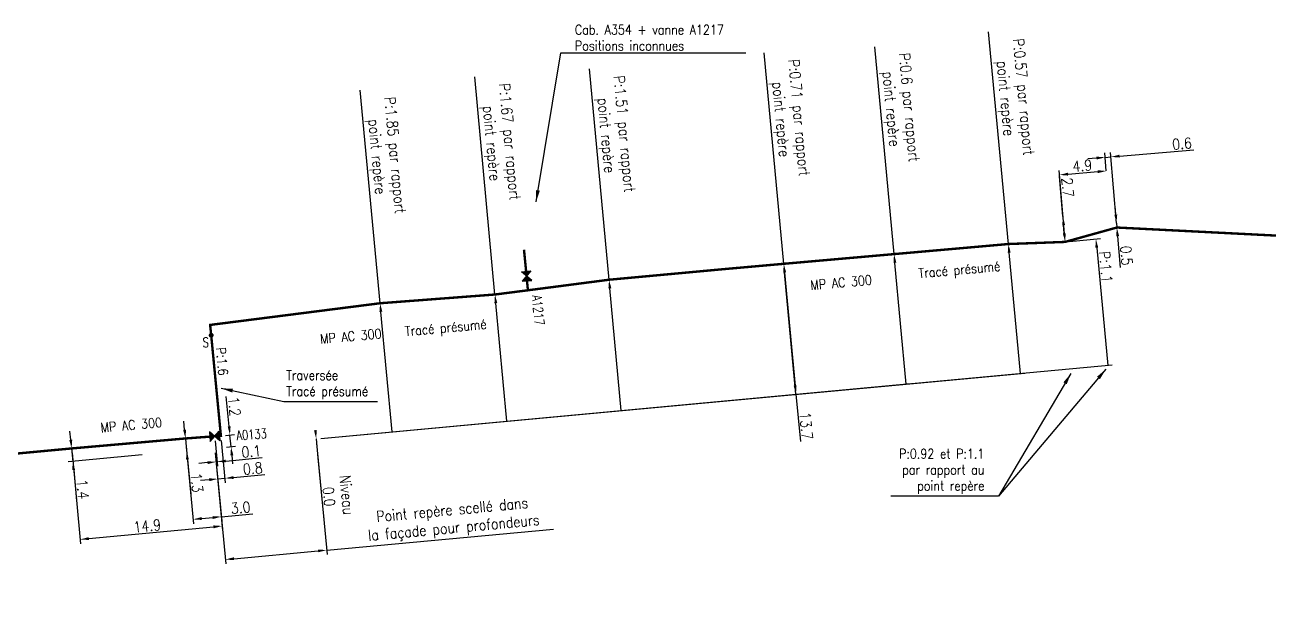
# Model space of a CAD drawing. Header units: millimetres. Extents: x 185000 to 186031, y 127990 to 129000.
# Drawn here: x 185300.5 to 185430.1, y 128913.5 to 128972.8 of the extents above; entities that cross this region are included whole.
import ezdxf
from ezdxf.enums import TextEntityAlignment as Align

# ---------------------------------------------------------------- set-up
doc = ezdxf.new("R2010")
doc.units = ezdxf.units.MM
doc.header["$PDMODE"] = 34
doc.linetypes.add('L_25_PE', pattern=[2000, 1000, 1000])
doc.layers.get('0').update_dxf_attribs({"linetype": 'CONTINUOUS'})
doc.layers.get('DEFPOINTS').update_dxf_attribs({"linetype": 'CONTINUOUS'})
doc.layers.add('G_120', color=4, linetype='CONTINUOUS')
doc.layers.add('G_300', color=7, linetype='CONTINUOUS')
doc.styles.add('G_ROMANS', font='ROMANS.SHX', dxfattribs={"width": 0.75})
doc.styles.get("Standard").update_dxf_attribs({"font": 'romans.shx', "width": 0.85})
doc.linetypes.add('G_typB_AP', pattern='A,5,-0.3,["o",Standard,S=1.5,R=0,X=0,Y=-0.5],-1.65', length=6.95)
doc.dimstyles.get("Standard").update_dxf_attribs({"dimtxt": 1.5, "dimasz": 1.2, "dimexe": 0.625, "dimexo": 0.625, "dimgap": 0.25, "dimtad": 1, "dimdec": 1, "dimzin": 0, "dimdsep": 46, "dimtxsty": 'Standard', "dimcen": -0.5, "dimadec": 0, "dimazin": 0, "dimtfac": 1, "dimtdec": 1, "dimtmove": 0, "dimatfit": 3, "dimfxl": 0, "dimtolj": 1, "dimtzin": 0, "dimarcsym": 0})

# ---------------------------------------------------------------- blocks, each defined once
blk = doc.blocks.new('G_300_04')
at = {"linetype": 'Continuous'}
h = blk.add_hatch(color=0, dxfattribs=at)
h.paths.add_polyline_path([(-0.5, 0.5), (-0.5, -0.5), (0, 0)])
h.paths.add_polyline_path([(0.5, 0.5), (0, 0), (0.5, -0.5)])
at = {"color": 0, "linetype": 'Continuous', "flags": 128}
blk.add_lwpolyline([(-0.5, -0.5), (0.5, 0.5), (0.5, -0.5), (-0.5, 0.5)], close=True, dxfattribs=at)
at = {"color": 0, "linetype": 'Continuous', "width": 0.75}
blk.add_attdef('NUM', text='', height=1, dxfattribs=at).set_placement((0, 1.78), align=Align.MIDDLE_CENTER)
at = {"color": 0, "linetype": 'Continuous', "width": 0.75, "flags": 3}
for tag, p in [('DEF_LEG', (0, -5)), ('DEF_COUP', (0, -7.5)), ('DEF_TYPE', (0, -10))]:
    blk.add_attdef(tag, text='', height=1.2, dxfattribs=at).set_placement(p, align=Align.MIDDLE)
blk = doc.blocks.new('G_300_11')
at = {"color": 0, "linetype": 'Continuous', "const_width": 0.248, "flags": 128}
blk.add_lwpolyline([(-0.13, 0, 1), (0.13, 0, 1)], format="xyb", close=True, dxfattribs=at)
at = {"linetype": 'Continuous', "style": 'G_ROMANS', "width": 0.75}
blk.add_attdef('S', text='', height=1, dxfattribs=at).set_placement((0, 1.35), align=Align.MIDDLE_CENTER)
at = {"color": 0, "linetype": 'Continuous', "width": 0.75, "flags": 3}
for tag, p in [('DEF_LEG', (0, -5)), ('DEF_COUP', (0, -7.5)), ('DEF_TYPE', (0, -10))]:
    blk.add_attdef(tag, text='', height=1.2, dxfattribs=at).set_placement(p, align=Align.MIDDLE)
blk = doc.blocks.new('*D117')
at = {"layer": 'DEFPOINTS', "color": 0, "linetype": 'Continuous', "transparency": 16777216}
for p in [(185320.91, 128929.97), (185320.28, 128928.69), (185320.58, 128925.48)]:
    blk.add_point(p, dxfattribs=at)
at = {"layer": 'G_120', "color": 0, "linetype": 'Continuous', "lineweight": -2, "transparency": 16777216}
for p, q in [((185320.95, 128929.5), (185321.37, 128925.08)), ((185320.32, 128928.22), (185320.62, 128925.01)), ((185319.68, 128925.4), (185318.79, 128925.31)), ((185320.58, 128925.48), (185321.33, 128925.55)), ((185322.22, 128925.63), (185325.49, 128925.93))]:
    blk.add_line(p, q, dxfattribs=at)
at = {"layer": 'G_120', "color": 0, "linetype": 'Continuous', "transparency": 16777216}
for points in [[(185319.67, 128925.55), (185319.7, 128925.25), (185320.58, 128925.48)], [(185322.21, 128925.78), (185322.24, 128925.48), (185321.33, 128925.55)]]:
    blk.add_solid(points, dxfattribs=at)
at = {"layer": 'G_120', "color": 0, "linetype": 'Continuous', "transparency": 16777216, "insert": (185324.23, 128926.57), "char_height": 1.125, "attachment_point": 5, "rotation": 5.3065}
blk.add_mtext('\\A1;0.8', dxfattribs=at)
blk = doc.blocks.new('*D118')
at = {"layer": 'DEFPOINTS', "color": 0, "linetype": 'Continuous', "transparency": 16777216}
for p in [(185317.22, 128929.7), (185320.28, 128928.69), (185320.95, 128921.55)]:
    blk.add_point(p, dxfattribs=at)
at = {"layer": 'G_120', "color": 0, "linetype": 'Continuous', "lineweight": -2, "transparency": 16777216}
for p, q in [((185317.26, 128929.24), (185318.06, 128920.8)), ((185320.32, 128928.22), (185321, 128921.08)), ((185318.91, 128921.36), (185320.06, 128921.46)), ((185320.95, 128921.55), (185324.22, 128921.86))]:
    blk.add_line(p, q, dxfattribs=at)
at = {"layer": 'G_120', "color": 0, "linetype": 'Continuous', "transparency": 16777216}
for points in [[(185318.9, 128921.51), (185318.92, 128921.21), (185318.01, 128921.27)], [(185320.04, 128921.61), (185320.07, 128921.31), (185320.95, 128921.55)]]:
    blk.add_solid(points, dxfattribs=at)
at = {"layer": 'G_120', "color": 0, "linetype": 'Continuous', "transparency": 16777216, "insert": (185322.96, 128922.49), "char_height": 1.125, "attachment_point": 5, "rotation": 5.395}
blk.add_mtext('\\A1;3.0', dxfattribs=at)
blk = doc.blocks.new('*D119')
at = {"layer": 'DEFPOINTS', "color": 0, "linetype": 'Continuous', "transparency": 16777216}
for p in [(185320.91, 128929.97), (185321.02, 128928.76), (185321.97, 128928.84)]:
    blk.add_point(p, dxfattribs=at)
at = {"layer": 'G_120', "color": 0, "linetype": 'Continuous', "lineweight": -2, "transparency": 16777216}
for p, q in [((185321.77, 128930.96), (185321.47, 128934.08)), ((185321.38, 128930.01), (185322.32, 128930.1)), ((185321.97, 128928.84), (185321.85, 128930.06)), ((185321.49, 128928.8), (185322.43, 128928.89)), ((185322.05, 128927.95), (185322.13, 128927.05))]:
    blk.add_line(p, q, dxfattribs=at)
at = {"layer": 'G_120', "color": 0, "linetype": 'Continuous', "transparency": 16777216}
for points in [[(185321.92, 128930.97), (185321.62, 128930.94), (185321.85, 128930.06)], [(185322.2, 128927.96), (185321.9, 128927.93), (185321.97, 128928.84)]]:
    blk.add_solid(points, dxfattribs=at)
at = {"layer": 'G_120', "color": 0, "linetype": 'Continuous', "transparency": 16777216, "insert": (185322.32, 128933.04), "char_height": 1.125, "attachment_point": 5, "rotation": 275.395}
blk.add_mtext('\\A1;1.2', dxfattribs=at)
blk = doc.blocks.new('*D120')
at = {"layer": 'DEFPOINTS', "color": 0, "linetype": 'Continuous', "transparency": 16777216}
for p in [(185317.22, 128929.7), (185317.34, 128928.41), (185317.34, 128928.41)]:
    blk.add_point(p, dxfattribs=at)
at = {"layer": 'G_120', "color": 0, "linetype": 'Continuous', "lineweight": -2, "transparency": 16777216}
for p, q in [((185317.13, 128930.6), (185317.05, 128931.5)), ((185317.22, 128929.7), (185317.34, 128928.41)), ((185317.43, 128927.51), (185317.77, 128923.9))]:
    blk.add_line(p, q, dxfattribs=at)
at = {"layer": 'G_120', "color": 0, "linetype": 'Continuous', "transparency": 16777216}
for points in [[(185317.28, 128930.61), (185316.98, 128930.59), (185317.22, 128929.7)], [(185317.57, 128927.53), (185317.28, 128927.5), (185317.34, 128928.41)]]:
    blk.add_solid(points, dxfattribs=at)
at = {"layer": 'G_120', "color": 0, "linetype": 'Continuous', "transparency": 16777216, "insert": (185318.41, 128925.09), "char_height": 1.125, "attachment_point": 5, "rotation": 275.395}
blk.add_mtext('\\A1;1.3', dxfattribs=at)
blk = doc.blocks.new('*D121')
at = {"layer": 'DEFPOINTS', "color": 0, "linetype": 'Continuous', "transparency": 16777216}
for p in [(185413.1, 128957.57), (185413.14, 128957.13), (185408.81, 128950.18)]:
    blk.add_point(p, dxfattribs=at)
at = {"layer": 'G_120', "color": 0, "linetype": 'Continuous', "lineweight": -2, "transparency": 16777216}
for p, q in [((185408.77, 128950.65), (185408.18, 128957.63)), ((185413.1, 128957.6), (185413.06, 128958.04)), ((185409.12, 128957.24), (185412.21, 128957.5))]:
    blk.add_line(p, q, dxfattribs=at)
at = {"layer": 'G_120', "color": 0, "linetype": 'Continuous', "transparency": 16777216}
for points in [[(185412.19, 128957.65), (185412.22, 128957.35), (185413.1, 128957.57)], [(185409.1, 128957.39), (185409.13, 128957.09), (185408.22, 128957.16)]]:
    blk.add_solid(points, dxfattribs=at)
at = {"layer": 'G_120', "color": 0, "linetype": 'Continuous', "transparency": 16777216, "insert": (185410.6, 128958.12), "char_height": 1.125, "attachment_point": 5, "rotation": 4.8135}
blk.add_mtext('\\A1;4.9', dxfattribs=at)
blk = doc.blocks.new('*D122')
at = {"layer": 'DEFPOINTS', "color": 0, "linetype": 'Continuous', "transparency": 16777216}
for p in [(185408.59, 128952.82), (185408.59, 128952.82), (185408.81, 128950.18)]:
    blk.add_point(p, dxfattribs=at)
at = {"layer": 'G_120', "color": 0, "linetype": 'Continuous', "lineweight": -2, "transparency": 16777216}
for p, q in [((185408.59, 128952.82), (185408.24, 128956.98)), ((185408.73, 128951.08), (185408.66, 128951.92))]:
    blk.add_line(p, q, dxfattribs=at)
at = {"layer": 'G_120', "color": 0, "linetype": 'Continuous', "transparency": 16777216}
for points in [[(185408.81, 128951.94), (185408.51, 128951.91), (185408.59, 128952.82)], [(185408.88, 128951.09), (185408.58, 128951.06), (185408.81, 128950.18)]]:
    blk.add_solid(points, dxfattribs=at)
at = {"layer": 'G_120', "color": 0, "linetype": 'Continuous', "transparency": 16777216, "insert": (185409.08, 128955.86), "char_height": 1.125, "attachment_point": 5, "rotation": 274.8135}
blk.add_mtext('\\A1;2.7', dxfattribs=at)
blk = doc.blocks.new('*D123')
at = {"layer": 'DEFPOINTS', "color": 0, "linetype": 'Continuous', "transparency": 16777216}
for p in [(185379.52, 128947.9), (185380.79, 128934.31), (185380.79, 128934.31)]:
    blk.add_point(p, dxfattribs=at)
at = {"layer": 'G_120', "color": 0, "linetype": 'Continuous', "lineweight": -2, "transparency": 16777216}
for p, q in [((185379.61, 128947), (185380.7, 128935.2)), ((185380.79, 128934.31), (185381.25, 128929.38))]:
    blk.add_line(p, q, dxfattribs=at)
at = {"layer": 'G_120', "color": 0, "linetype": 'Continuous', "transparency": 16777216}
for points in [[(185379.76, 128947.02), (185379.46, 128946.99), (185379.52, 128947.9)], [(185380.85, 128935.22), (185380.55, 128935.19), (185380.79, 128934.31)]]:
    blk.add_solid(points, dxfattribs=at)
at = {"layer": 'G_120', "color": 0, "linetype": 'Continuous', "transparency": 16777216, "insert": (185381.85, 128931.01), "char_height": 1.125, "attachment_point": 5, "rotation": 275.3065}
blk.add_mtext('\\A1;13.7', dxfattribs=at)
blk = doc.blocks.new('*D124')
at = {"layer": 'DEFPOINTS', "color": 0, "linetype": 'Continuous', "transparency": 16777216}
for p in [(185320.26, 128929.92), (185320.28, 128928.69), (185320.41, 128927.26)]:
    blk.add_point(p, dxfattribs=at)
at = {"layer": 'G_300', "color": 0, "linetype": 'Continuous', "lineweight": -2, "transparency": 16777216}
for p, q in [((185320.31, 128929.46), (185320.56, 128926.8)), ((185320.32, 128928.22), (185320.46, 128926.79)), ((185319.52, 128927.18), (185318.62, 128927.09)), ((185320.41, 128927.26), (185320.51, 128927.27)), ((185321.41, 128927.35), (185325.19, 128927.7))]:
    blk.add_line(p, q, dxfattribs=at)
at = {"layer": 'G_300', "color": 0, "linetype": 'Continuous', "transparency": 16777216}
for points in [[(185319.5, 128927.33), (185319.53, 128927.03), (185320.41, 128927.26)], [(185321.39, 128927.5), (185321.42, 128927.2), (185320.51, 128927.27)]]:
    blk.add_solid(points, dxfattribs=at)
at = {"layer": 'G_300', "color": 0, "linetype": 'Continuous', "transparency": 16777216, "insert": (185324.07, 128928.35), "char_height": 1.125, "attachment_point": 5, "rotation": 5.3065}
blk.add_mtext('\\A1;0.1', dxfattribs=at)
blk = doc.blocks.new('*D125')
at = {"layer": 'DEFPOINTS', "color": 0, "linetype": 'Continuous', "transparency": 16777216}
for p in [(185330.83, 128929.67), (185320.28, 128928.69), (185321.37, 128917.09)]:
    blk.add_point(p, dxfattribs=at)
at = {"layer": 'G_120', "color": 0, "linetype": 'Continuous', "lineweight": -2, "transparency": 16777216}
for p, q in [((185330.88, 128929.2), (185331.97, 128917.6)), ((185320.32, 128928.22), (185321.42, 128916.62)), ((185331.93, 128918.07), (185355.54, 128920.26)), ((185322.27, 128917.17), (185331.03, 128917.98))]:
    blk.add_line(p, q, dxfattribs=at)
at = {"layer": 'G_120', "color": 0, "linetype": 'Continuous', "transparency": 16777216}
for points in [[(185331.02, 128918.13), (185331.05, 128917.84), (185331.93, 128918.07)], [(185322.26, 128917.32), (185322.28, 128917.02), (185321.37, 128917.09)]]:
    blk.add_solid(points, dxfattribs=at)
at = {"layer": 'G_120', "color": 0, "linetype": 'Continuous', "transparency": 16777216, "insert": (185345.09, 128921.17), "char_height": 1.125, "attachment_point": 5, "rotation": 5.3065}
blk.add_mtext('\\A1;Point repère scellé dans\\Pla façade pour profondeurs', dxfattribs=at)
blk = doc.blocks.new('*D126')
at = {"layer": 'DEFPOINTS', "color": 0, "linetype": 'Continuous', "transparency": 16777216}
for p in [(185408.81, 128950.18), (185413.25, 128937.32), (185330.83, 128929.67)]:
    blk.add_point(p, dxfattribs=at)
at = {"layer": 'G_120', "color": 0, "linetype": 'Continuous', "lineweight": -2, "transparency": 16777216}
for p, q in [((185409.28, 128950.22), (185412.49, 128950.52)), ((185412.11, 128949.58), (185413.25, 128937.32)), ((185331.3, 128929.71), (185413.71, 128937.37))]:
    blk.add_line(p, q, dxfattribs=at)
at = {"layer": 'G_120', "color": 0, "linetype": 'Continuous', "transparency": 16777216}
blk.add_solid([(185412.26, 128949.6), (185411.96, 128949.57), (185412.02, 128950.48)], dxfattribs=at)
at = {"layer": 'G_120', "color": 0, "linetype": 'Continuous', "transparency": 16777216, "insert": (185413.05, 128947.57), "char_height": 1.125, "attachment_point": 5, "rotation": 275.3065}
blk.add_mtext('\\A1;P:1.1', dxfattribs=at)
blk = doc.blocks.new('_None')
blk = doc.blocks.new('*D127')
at = {"layer": 'DEFPOINTS', "color": 0, "linetype": 'Continuous', "transparency": 16777216}
for p in [(185402.91, 128949.96), (185404.16, 128936.48), (185330.83, 128929.67)]:
    blk.add_point(p, dxfattribs=at)
at = {"layer": 'G_120', "color": 0, "linetype": 'Continuous', "lineweight": -2, "transparency": 16777216}
for p, q in [((185402.91, 128949.96), (185400.85, 128972.06)), ((185404.16, 128936.48), (185402.99, 128949.06)), ((185331.3, 128929.71), (185404.63, 128936.52))]:
    blk.add_line(p, q, dxfattribs=at)
at = {"layer": 'G_120', "color": 0, "linetype": 'Continuous', "transparency": 16777216}
blk.add_solid([(185403.14, 128949.08), (185402.84, 128949.05), (185402.91, 128949.96)], dxfattribs=at)
at = {"layer": 'G_120', "color": 0, "linetype": 'Continuous', "transparency": 16777216, "insert": (185403.38, 128965.2), "char_height": 1.125, "attachment_point": 5, "rotation": 275.3065}
blk.add_mtext('\\A1;P:0.57 par rapport\\Ppoint repère', dxfattribs=at)
blk = doc.blocks.new('*D128')
at = {"layer": 'DEFPOINTS', "color": 0, "linetype": 'Continuous', "transparency": 16777216}
for p in [(185391, 128948.91), (185392.26, 128935.37), (185330.83, 128929.67)]:
    blk.add_point(p, dxfattribs=at)
at = {"layer": 'G_120', "color": 0, "linetype": 'Continuous', "lineweight": -2, "transparency": 16777216}
for p, q in [((185391, 128948.91), (185389, 128970.51)), ((185392.26, 128935.37), (185391.09, 128948.01)), ((185331.3, 128929.71), (185392.73, 128935.42))]:
    blk.add_line(p, q, dxfattribs=at)
at = {"layer": 'G_120', "color": 0, "linetype": 'Continuous', "transparency": 16777216}
blk.add_solid([(185391.24, 128948.03), (185390.94, 128948), (185391, 128948.91)], dxfattribs=at)
at = {"layer": 'G_120', "color": 0, "linetype": 'Continuous', "transparency": 16777216, "insert": (185391.48, 128964.1), "char_height": 1.125, "attachment_point": 5, "rotation": 275.3065}
blk.add_mtext('\\A1;P:0.6 par rapport\\Ppoint repère', dxfattribs=at)
blk = doc.blocks.new('*D129')
at = {"layer": 'DEFPOINTS', "color": 0, "linetype": 'Continuous', "transparency": 16777216}
for p in [(185379.52, 128947.9), (185380.79, 128934.31), (185330.83, 128929.67)]:
    blk.add_point(p, dxfattribs=at)
at = {"layer": 'G_120', "color": 0, "linetype": 'Continuous', "lineweight": -2, "transparency": 16777216}
for p, q in [((185379.52, 128947.9), (185377.48, 128969.89)), ((185380.79, 128934.31), (185379.61, 128947)), ((185331.3, 128929.71), (185381.25, 128934.35))]:
    blk.add_line(p, q, dxfattribs=at)
at = {"layer": 'G_120', "color": 0, "linetype": 'Continuous', "transparency": 16777216}
blk.add_solid([(185379.76, 128947.02), (185379.46, 128946.99), (185379.52, 128947.9)], dxfattribs=at)
at = {"layer": 'G_120', "color": 0, "linetype": 'Continuous', "transparency": 16777216, "insert": (185380, 128963.03), "char_height": 1.125, "attachment_point": 5, "rotation": 275.3065}
blk.add_mtext('\\A1;P:0.71 par rapport\\Ppoint repère', dxfattribs=at)
blk = doc.blocks.new('*D130')
at = {"layer": 'DEFPOINTS', "color": 0, "linetype": 'Continuous', "transparency": 16777216}
for p in [(185361.33, 128946.24), (185362.59, 128932.62), (185330.83, 128929.67)]:
    blk.add_point(p, dxfattribs=at)
at = {"layer": 'G_120', "color": 0, "linetype": 'Continuous', "lineweight": -2, "transparency": 16777216}
for p, q in [((185361.33, 128946.24), (185359.29, 128968.2)), ((185362.59, 128932.62), (185361.41, 128945.35)), ((185331.3, 128929.71), (185363.06, 128932.66))]:
    blk.add_line(p, q, dxfattribs=at)
at = {"layer": 'G_120', "color": 0, "linetype": 'Continuous', "transparency": 16777216}
blk.add_solid([(185361.56, 128945.36), (185361.26, 128945.33), (185361.33, 128946.24)], dxfattribs=at)
at = {"layer": 'G_120', "color": 0, "linetype": 'Continuous', "transparency": 16777216, "insert": (185361.81, 128961.34), "char_height": 1.125, "attachment_point": 5, "rotation": 275.3065}
blk.add_mtext('\\A1;P:1.51 par rapport\\Ppoint repère', dxfattribs=at)
blk = doc.blocks.new('*D131')
at = {"layer": 'DEFPOINTS', "color": 0, "linetype": 'Continuous', "transparency": 16777216}
for p in [(185349.45, 128944.7), (185350.68, 128931.51), (185330.83, 128929.67)]:
    blk.add_point(p, dxfattribs=at)
at = {"layer": 'G_120', "color": 0, "linetype": 'Continuous', "lineweight": -2, "transparency": 16777216}
for p, q in [((185349.45, 128944.7), (185347.35, 128967.39)), ((185350.68, 128931.51), (185349.54, 128943.8)), ((185331.3, 128929.71), (185351.15, 128931.55))]:
    blk.add_line(p, q, dxfattribs=at)
at = {"layer": 'G_120', "color": 0, "linetype": 'Continuous', "transparency": 16777216}
blk.add_solid([(185349.69, 128943.81), (185349.39, 128943.79), (185349.45, 128944.7)], dxfattribs=at)
at = {"layer": 'G_120', "color": 0, "linetype": 'Continuous', "transparency": 16777216, "insert": (185349.87, 128960.53), "char_height": 1.125, "attachment_point": 5, "rotation": 275.3065}
blk.add_mtext('\\A1;P:1.67 par rapport\\Ppoint repère', dxfattribs=at)
blk = doc.blocks.new('*D132')
at = {"layer": 'DEFPOINTS', "color": 0, "linetype": 'Continuous', "transparency": 16777216}
for p in [(185337.49, 128943.79), (185338.73, 128930.4), (185330.83, 128929.67)]:
    blk.add_point(p, dxfattribs=at)
at = {"layer": 'G_120', "color": 0, "linetype": 'Continuous', "lineweight": -2, "transparency": 16777216}
for p, q in [((185337.49, 128943.79), (185335.42, 128965.99)), ((185338.73, 128930.4), (185337.57, 128942.89)), ((185331.3, 128929.71), (185339.2, 128930.44))]:
    blk.add_line(p, q, dxfattribs=at)
at = {"layer": 'G_120', "color": 0, "linetype": 'Continuous', "transparency": 16777216}
blk.add_solid([(185337.72, 128942.91), (185337.42, 128942.88), (185337.49, 128943.79)], dxfattribs=at)
at = {"layer": 'G_120', "color": 0, "linetype": 'Continuous', "transparency": 16777216, "insert": (185337.94, 128959.13), "char_height": 1.125, "attachment_point": 5, "rotation": 275.3065}
blk.add_mtext('\\A1;P:1.85 par rapport\\Ppoint repère', dxfattribs=at)
blk = doc.blocks.new('*D137')
at = {"layer": 'DEFPOINTS', "color": 0, "linetype": 'Continuous', "transparency": 16777216}
for p in [(185412.98, 128958.99), (185413.14, 128957.13), (185414.2, 128951.68)]:
    blk.add_point(p, dxfattribs=at)
at = {"layer": 'G_120', "color": 0, "linetype": 'Continuous', "lineweight": -2, "transparency": 16777216}
for p, q in [((185412.09, 128958.92), (185411.19, 128958.84)), ((185413.1, 128957.6), (185412.94, 128959.46)), ((185412.98, 128958.99), (185413.58, 128959.04)), ((185414.16, 128952.15), (185413.54, 128959.51)), ((185414.48, 128959.12), (185422.23, 128959.77))]:
    blk.add_line(p, q, dxfattribs=at)
at = {"layer": 'G_120', "color": 0, "linetype": 'Continuous', "transparency": 16777216}
for points in [[(185412.07, 128959.07), (185412.1, 128958.77), (185412.98, 128958.99)], [(185414.47, 128959.27), (185414.49, 128958.97), (185413.58, 128959.04)]]:
    blk.add_solid(points, dxfattribs=at)
at = {"layer": 'G_120', "color": 0, "linetype": 'Continuous', "transparency": 16777216, "insert": (185420.98, 128960.42), "char_height": 1.125, "attachment_point": 5, "rotation": 4.8135}
blk.add_mtext('\\A1;0.6', dxfattribs=at)
blk = doc.blocks.new('*D138')
at = {"layer": 'DEFPOINTS', "color": 0, "linetype": 'Continuous', "transparency": 16777216}
for p in [(185414.16, 128952.13), (185414.2, 128951.68), (185414.2, 128951.68)]:
    blk.add_point(p, dxfattribs=at)
at = {"layer": 'G_120', "color": 0, "linetype": 'Continuous', "lineweight": -2, "transparency": 16777216}
for p, q in [((185414.09, 128953.02), (185414.01, 128953.92)), ((185414.16, 128952.13), (185414.2, 128951.68)), ((185414.28, 128950.78), (185414.55, 128947.52))]:
    blk.add_line(p, q, dxfattribs=at)
at = {"layer": 'G_120', "color": 0, "linetype": 'Continuous', "transparency": 16777216}
for points in [[(185414.24, 128953.04), (185413.94, 128953.01), (185414.16, 128952.13)], [(185414.43, 128950.8), (185414.13, 128950.77), (185414.2, 128951.68)]]:
    blk.add_solid(points, dxfattribs=at)
at = {"layer": 'G_120', "color": 0, "linetype": 'Continuous', "transparency": 16777216, "insert": (185415.2, 128948.76), "char_height": 1.125, "attachment_point": 5, "rotation": 274.8135}
blk.add_mtext('\\A1;0.5', dxfattribs=at)
blk = doc.blocks.new('*D139')
at = {"layer": 'DEFPOINTS', "color": 0, "linetype": 'Continuous', "transparency": 16777216}
for p in [(185330.83, 128929.67), (185330.83, 128929.67), (185331.02, 128927.68)]:
    blk.add_point(p, dxfattribs=at)
at = {"layer": 'G_120', "color": 0, "linetype": 'Continuous', "lineweight": -2, "transparency": 16777216}
for p, q in [((185330.83, 128929.67), (185331.02, 128927.68)), ((185331.02, 128927.68), (185331.63, 128921.25))]:
    blk.add_line(p, q, dxfattribs=at)
at = {"layer": 'G_120', "color": 0, "linetype": 'Continuous', "transparency": 16777216}
blk.add_solid([(185330.9, 128930.58), (185330.6, 128930.55), (185330.83, 128929.67)], dxfattribs=at)
at = {"layer": 'G_120', "color": 0, "linetype": 'Continuous', "transparency": 16777216, "insert": (185333.09, 128923.73), "char_height": 1.125, "attachment_point": 5, "rotation": 275.395}
blk.add_mtext('\\A1;Niveau\\P0.0', dxfattribs=at)
blk = doc.blocks.new('*D140')
at = {"layer": 'DEFPOINTS', "color": 0, "linetype": 'Continuous', "transparency": 16777216}
for p in [(185305.36, 128928.66), (185320.28, 128928.69), (185321.04, 128920.58)]:
    blk.add_point(p, dxfattribs=at)
at = {"layer": 'G_120', "color": 0, "linetype": 'Continuous', "lineweight": -2, "transparency": 16777216}
for p, q in [((185305.41, 128928.19), (185306.3, 128918.72)), ((185320.32, 128928.22), (185321.09, 128920.11)), ((185307.16, 128919.27), (185320.15, 128920.49))]:
    blk.add_line(p, q, dxfattribs=at)
at = {"layer": 'G_120', "color": 0, "linetype": 'Continuous', "transparency": 16777216}
for points in [[(185320.13, 128920.64), (185320.16, 128920.34), (185321.04, 128920.58)], [(185307.14, 128919.42), (185307.17, 128919.12), (185306.26, 128919.18)]]:
    blk.add_solid(points, dxfattribs=at)
at = {"layer": 'G_120', "color": 0, "linetype": 'Continuous', "transparency": 16777216, "insert": (185313.24, 128920.59), "char_height": 1.125, "attachment_point": 5, "rotation": 5.395}
blk.add_mtext('\\A1;14.9', dxfattribs=at)
blk = doc.blocks.new('*D141')
at = {"layer": 'DEFPOINTS', "color": 0, "linetype": 'Continuous', "transparency": 16777216}
for p in [(185305.36, 128928.66), (185313.17, 128928.03), (185305.49, 128927.31)]:
    blk.add_point(p, dxfattribs=at)
at = {"layer": 'G_120', "color": 0, "linetype": 'Continuous', "lineweight": -2, "transparency": 16777216}
for p, q in [((185305.28, 128929.55), (185305.19, 128930.45)), ((185312.71, 128927.99), (185305.02, 128927.27)), ((185305.36, 128928.66), (185305.49, 128927.31)), ((185305.58, 128926.42), (185305.88, 128923.2))]:
    blk.add_line(p, q, dxfattribs=at)
at = {"layer": 'G_120', "color": 0, "linetype": 'Continuous', "transparency": 16777216}
for points in [[(185305.43, 128929.57), (185305.13, 128929.54), (185305.36, 128928.66)], [(185305.72, 128926.43), (185305.43, 128926.4), (185305.49, 128927.31)]]:
    blk.add_solid(points, dxfattribs=at)
at = {"layer": 'G_120', "color": 0, "linetype": 'Continuous', "transparency": 16777216, "insert": (185306.52, 128924.41), "char_height": 1.125, "attachment_point": 5, "rotation": 275.395}
blk.add_mtext('\\A1;1.4', dxfattribs=at)

msp = doc.modelspace()

# ---------------------------------------------------------------- linework, layer by layer
at = {"layer": 'G_120', "linetype": 'G_typB_AP', "ltscale": 0.5, "const_width": 0.25}
msp.add_lwpolyline([(185320.76, 128929.96), (185320.91, 128929.97), (185319.9, 128940.45), (185319.79, 128941.53), (185337.49, 128943.79), (185349.45, 128944.7), (185352.88, 128945.14), (185361.33, 128946.24), (185361.33, 128946.24), (185373.23, 128947.34), (185373.23, 128947.34), (185379.52, 128947.9), (185391, 128948.91), (185391, 128948.91), (185402.91, 128949.96), (185402.91, 128949.96), (185408.81, 128950.18), (185414.2, 128951.68), (185445.13, 128950.11)], dxfattribs=at)
at = {"layer": 'G_120', "linetype": 'G_typB_AP', "ltscale": 0.5, "const_width": 0.25, "flags": 128}
for points in [[(185352.69, 128947.12), (185352.47, 128949.36)], [(185352.88, 128945.14), (185352.78, 128946.13)], [(185319.76, 128929.89), (185317.22, 128929.7), (185317.22, 128929.7), (185305.36, 128928.66), (185305.36, 128928.66), (185293.57, 128927.56), (185293.57, 128927.56), (185281.68, 128926.3), (185281.68, 128926.3), (185272.44, 128926.64), (185272.44, 128926.64), (185265.17, 128926.06), (185265.17, 128926.06), (185259.1, 128925.5), (185259.1, 128925.5), (185247.13, 128924.68), (185247.13, 128924.68), (185244.15, 128924.41), (185204, 128919.95), (185193.52, 128925.87), (185155.65, 128922.25), (185142.44, 128921.62)]]:
    msp.add_lwpolyline(points, dxfattribs=at)

# ---------------------------------------------------------------- block references
at = {"layer": 'G_300'}
ref = msp.add_blockref('G_300_04', (185352.74, 128946.62), dxfattribs=dict(at, rotation=95.51873455524326))
ref.add_attrib('NUM', 'A1217', dxfattribs={"layer": '0', "color": 0, "linetype": 'Continuous', "height": 1, "rotation": 275.5187, "width": 0.75}).set_placement((185353.95, 128943.06), align=Align.MIDDLE_CENTER)
ref = msp.add_blockref('G_300_11', (185319.9, 128940.45), dxfattribs=at)
ref.add_attrib('S', 'S', dxfattribs={"layer": '0', "linetype": 'Continuous', "height": 1, "style": 'G_ROMANS', "width": 0.75}).set_placement((185319.34, 128939.71), align=Align.MIDDLE_CENTER)
ref = msp.add_blockref('G_300_04', (185320.26, 128929.92), dxfattribs=dict(at, rotation=4.138445751239132))
ref.add_attrib('NUM', 'A0133', dxfattribs={"layer": '0', "color": 0, "linetype": 'Continuous', "height": 1, "rotation": 4.1384, "width": 0.75}).set_placement((185324.11, 128930.12), align=Align.MIDDLE_CENTER)

# ---------------------------------------------------------------- texts
at = {"layer": 'G_120', "linetype": 'L_25_PE', "width": 0.85}
for s, rotation, p in [('Tracé présumé', 5.1543, (185397.82, 128947.12)), ('MP AC 300', 5.1543, (185385.49, 128945.95)), ('MP AC 300   Tracé présumé', 5.1543, (185339.92, 128940.68)), ('P:1.6', 275.5187, (185321.03, 128937.74)), ('MP AC 300', 5.1543, (185311.58, 128931.11))]:
    msp.add_text(s, height=1, rotation=rotation, dxfattribs=at).set_placement(p, align=Align.MIDDLE)
at = {"layer": 'G_120', "linetype": 'Continuous', "char_height": 1}
for s, insert, attachment_point in [('Traversée\\PTracé présumé', (185327.72, 128935.29), 4), ('P:0.92 et P:1.1\\Ppar rapport au \\Ppoint repère', (185400.41, 128926.28), 6)]:
    msp.add_mtext(s, dxfattribs=dict(at, insert=insert, attachment_point=attachment_point))
at = {"layer": 'G_300', "linetype": 'Continuous', "insert": (185357.77, 128971.46), "char_height": 1, "attachment_point": 4}
msp.add_mtext('Cab. A354 + vanne A1217\\PPositions inconnues', dxfattribs=at)

# ---------------------------------------------------------------- dimensions: what is measured, and where the dimension line sits
at = {"layer": 'G_120', "linetype": 'Continuous'}
for base, p1, p2, angle, text, override, picture, middle in [((185404.16, 128936.48), (185402.91, 128949.96), (185330.83, 128929.67), 95.3065, 'P:0.57 par rapport\\Ppoint repère', {"dimscale": 0.75, "dimblk2": 'None', "dimsah": 1}, '*D127', (185401.51, 128965.03)), ((185392.26, 128935.37), (185391, 128948.91), (185330.83, 128929.67), 95.3065, 'P:0.6 par rapport\\Ppoint repère', {"dimscale": 0.75, "dimblk2": 'None', "dimsah": 1}, '*D128', (185389.61, 128963.93)), ((185380.79, 128934.31), (185379.52, 128947.9), (185330.83, 128929.67), 95.3065, 'P:0.71 par rapport\\Ppoint repère', {"dimscale": 0.75, "dimblk2": 'None', "dimsah": 1}, '*D129', (185378.14, 128962.86)), ((185362.59, 128932.62), (185361.33, 128946.24), (185330.83, 128929.67), 95.3065, 'P:1.51 par rapport\\Ppoint repère', {"dimscale": 0.75, "dimblk2": 'None', "dimsah": 1}, '*D130', (185359.94, 128961.17)), ((185350.68, 128931.51), (185349.45, 128944.7), (185330.83, 128929.67), 95.3065, 'P:1.67 par rapport\\Ppoint repère', {"dimscale": 0.75, "dimblk2": 'None', "dimsah": 1}, '*D131', (185348, 128960.36)), ((185338.73, 128930.4), (185337.49, 128943.79), (185330.83, 128929.67), 95.3065, 'P:1.85 par rapport\\Ppoint repère', {"dimscale": 0.75, "dimblk2": 'None', "dimsah": 1}, '*D132', (185336.08, 128958.95)), ((185413.25, 128937.32), (185408.81, 128950.18), (185330.83, 128929.67), 95.3065, 'P:1.1', {"dimscale": 0.75, "dimblk2": 'None', "dimsah": 1, "dimatfit": 0}, '*D126', (185412.3, 128947.5)), ((185330.83, 128929.67), (185331.02, 128927.68), (185330.83, 128929.67), 275.395, 'Niveau\\P0.0', {"dimscale": 0.75, "dimblk1": 'None', "dimsah": 1, "dimatfit": 0}, '*D139', (185331.41, 128923.57)), ((185320.58, 128925.48), (185320.91, 128929.97), (185320.28, 128928.69), 5.3065, '0.8', {"dimscale": 0.75, "dimatfit": 0}, '*D117', (185324.3, 128925.82)), ((185321.37, 128917.09), (185330.83, 128929.67), (185320.28, 128928.69), 5.3065, 'Point repère scellé dans\\Pla façade pour profondeurs', {"dimscale": 0.75}, '*D125', (185345.26, 128919.31))]:
    dim = msp.add_linear_dim(base=base, p1=p1, p2=p2, angle=angle, text=text, dimstyle='Standard', override=override, dxfattribs=at)
    dim.commit()
    dim.dimension.update_dxf_attribs({"geometry": picture, "text_midpoint": middle, "dimtype": 160})
for base, p1, p2, angle, override, picture, middle in [((185412.98, 128958.99), (185414.2, 128951.68), (185413.14, 128957.13), 4.8135, {"dimscale": 0.75, "dimatfit": 0}, '*D137', (185421.04, 128959.67)), ((185408.59, 128952.82), (185408.81, 128950.18), (185408.59, 128952.82), 274.8135, {"dimscale": 0.75}, '*D122', (185408.34, 128955.8)), ((185414.2018, 128951.6797), (185414.1641, 128952.1281), (185414.2018, 128951.6797), 94.8135, {"dimscale": 0.75, "dimatfit": 0}, '*D138', (185414.4527, 128948.7009)), ((185380.7872, 128934.3069), (185379.5247, 128947.8991), (185380.7872, 128934.3069), 95.3065, {"dimscale": 0.75}, '*D123', (185381.0995, 128930.945)), ((185321.97, 128928.84), (185320.91, 128929.97), (185321.02, 128928.76), 95.395, {"dimscale": 0.75, "dimatfit": 0}, '*D119', (185321.58, 128932.97)), ((185305.49, 128927.31), (185305.36, 128928.66), (185313.17, 128928.03), 95.395, {"dimscale": 0.75, "dimatfit": 0}, '*D141', (185305.77, 128924.34)), ((185317.34, 128928.41), (185317.22, 128929.7), (185317.34, 128928.41), 95.395, {"dimscale": 0.75, "dimatfit": 0}, '*D120', (185317.66, 128925.02)), ((185320.9516, 128921.5486), (185317.2183, 128929.7036), (185320.2775, 128928.6867), 185.395, {"dimscale": 0.75}, '*D118', (185323.0317, 128921.745)), ((185321.04, 128920.58), (185305.36, 128928.66), (185320.28, 128928.69), 185.395, {"dimscale": 0.75, "dimatfit": 0}, '*D140', (185313.31, 128919.85))]:
    dim = msp.add_linear_dim(base=base, p1=p1, p2=p2, angle=angle, dimstyle='Standard', override=override, dxfattribs=at)
    dim.commit()
    dim.dimension.update_dxf_attribs({"geometry": picture, "text_midpoint": middle, "dimtype": 160})
dim = msp.add_linear_dim(base=(185413.1, 128957.57), p1=(185408.81, 128950.18), p2=(185413.14, 128957.13), angle=184.8135, dimstyle='Standard', override={"dimscale": 0.75, "dimatfit": 0}, dxfattribs=at)
dim.commit()
dim.dimension.update_dxf_attribs({"geometry": '*D121', "text_midpoint": (185410.6, 128958.12)})
at = {"layer": 'G_300', "linetype": 'Continuous'}
dim = msp.add_linear_dim(base=(185320.41, 128927.26), p1=(185320.26, 128929.92), p2=(185320.28, 128928.69), angle=5.3065, dimstyle='Standard', override={"dimscale": 0.75, "dimatfit": 0}, dxfattribs=at)
dim.commit()
dim.dimension.update_dxf_attribs({"geometry": '*D124', "text_midpoint": (185324.14, 128927.61), "dimtype": 160})

# ---------------------------------------------------------------- leaders
at = {"layer": 'G_120', "linetype": 'Continuous', "annotation_type": 0, "has_hookline": 1}
for points, hookline_direction, text_width in [([(185413.06, 128936.92), (185401.86, 128923.69), (185400.66, 128923.69)], 1, 9.75), ([(185320.95, 128934.93), (185327.47, 128933.54)], 0, 9.51)]:
    msp.add_leader(points, dimstyle='Standard', dxfattribs=dict(at, hookline_direction=hookline_direction, text_width=text_width))
at = {"layer": 'G_120', "linetype": 'Continuous'}
msp.add_leader([(185409.42, 128936.48), (185401.86, 128923.69)], dimstyle='Standard', dxfattribs=at)
at = {"layer": 'G_300', "linetype": 'Continuous', "annotation_type": 0, "has_hookline": 1, "hookline_direction": 0, "text_width": 17.81}
msp.add_leader([(185353.73, 128954.36), (185356.32, 128969.88), (185357.52, 128969.88)], dimstyle='Standard', dxfattribs=at)

doc.saveas('drawing.dxf')
